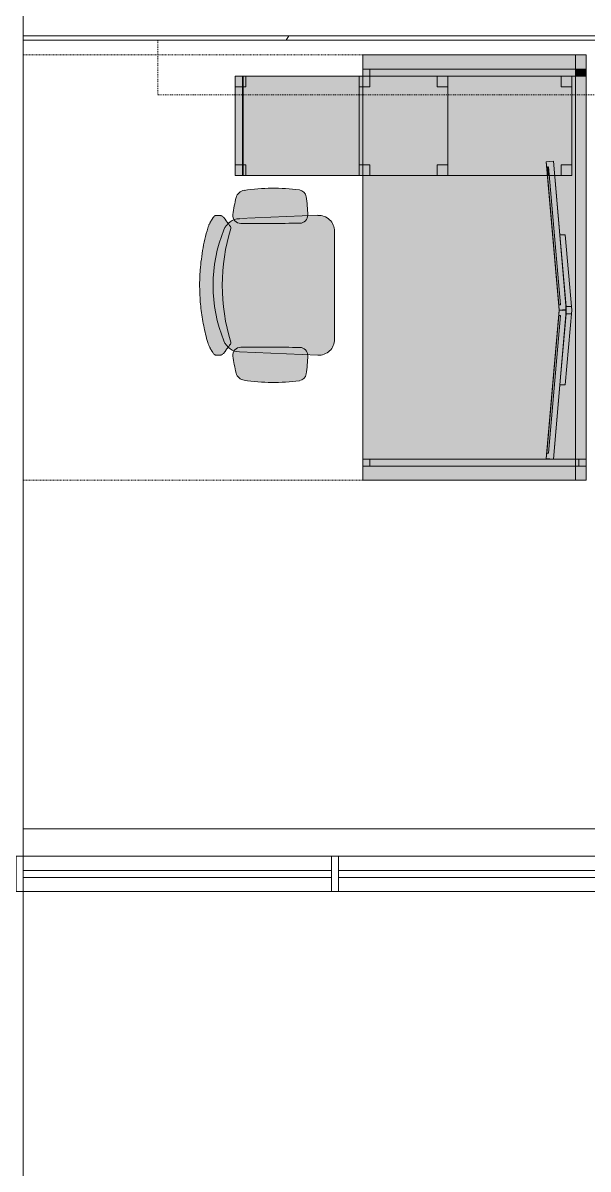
# Model space of a CAD drawing. Header units: inches. Extents: x 46946 to 48441, y 40324 to 42003.
# Drawn here: x 47475.8 to 47555.6, y 40410.5 to 40572.1 of the extents above; entities that cross this region are included whole.
import ezdxf

# ---------------------------------------------------------------- set-up
doc = ezdxf.new("R2010")
doc.units = ezdxf.units.IN
doc.header["$MEASUREMENT"] = 0
doc.linetypes.add('Dash', pattern=[0.125, 0.0625, -0.0625])
doc.linetypes.add('Dash 1_8_', pattern=[0.25, 0.125, -0.125])
for name, color, linetype, lineweight in [('8_ TYPICAL FLOOR PLAN__6th _ 10th__dwg _3_', 8, 'Continuous', 9), ('A-GLAZ-CURT', 52, 'Continuous', 9), ('A-GLAZ-CWMG', 51, 'Continuous', 9), ('A-WALL', 113, 'Continuous', 9), ('A-WALL-PATT', 111, 'Continuous', 13), ('I-FURN', 30, 'Continuous', 9), ('I-FURN-HDLN', 30, 'Dash', 9), ('I-WALL', 2, 'Continuous', 9), ('THIN', 7, 'Continuous', 9)]:
    doc.layers.add(name, color=color, linetype=linetype, lineweight=lineweight)

# ---------------------------------------------------------------- blocks, each defined once
blk = doc.blocks.new('8_ TYPICAL FLOOR PLAN__6th _ 10th__dwg _3_-696755-Level 06 - Furniture')
at = {"layer": 'THIN'}
blk.add_line((15617.85, -32277.09), (15439.3, -32277.09), dxfattribs=at)
blk = doc.blocks.new('System Panel - Glazed-935334-Level 06 - Furniture')
at = {"layer": 'A-GLAZ-CURT', "lineweight": 13}
for p, q in [((22.25, 0.5), (-22.25, 0.5)), ((-22.25, 0.5), (-22.25, -0.5)), ((22.25, -0.5), (22.25, 0.5)), ((-22.25, -0.5), (22.25, -0.5))]:
    blk.add_line(p, q, dxfattribs=at)
blk = doc.blocks.new('System Panel - Glazed-935335-Level 06 - Furniture')
at = {"layer": 'A-GLAZ-CURT', "lineweight": 13}
for p, q in [((21.75, 0.5), (-21.75, 0.5)), ((-21.75, 0.5), (-21.75, -0.5)), ((21.75, -0.5), (21.75, 0.5)), ((-21.75, -0.5), (21.75, -0.5))]:
    blk.add_line(p, q, dxfattribs=at)
blk = doc.blocks.new('Rectangular Mullion - Rectangular Mullion-V54-Level 06 - Furniture')
at = {"layer": 'A-GLAZ-CWMG', "lineweight": 20}
for p, q in [((-1, 2.5), (0, 2.5)), ((-1, -2.5), (-1, 2.5)), ((0, 2.5), (0, -2.5)), ((0, -2.5), (-1, -2.5))]:
    blk.add_line(p, q, dxfattribs=at)
blk = doc.blocks.new('Rectangular Mullion - Rectangular Mullion-935254-Level 06 - Furniture')
at = {"layer": 'A-GLAZ-CWMG', "lineweight": 20}
for p, q in [((-0.5, 2.5), (0.5, 2.5)), ((-0.5, -2.5), (-0.5, 2.5)), ((0.5, 2.5), (0.5, -2.5)), ((0.5, -2.5), (-0.5, -2.5))]:
    blk.add_line(p, q, dxfattribs=at)
blk = doc.blocks.new('Rectangular Mullion - Rectangular Mullion-V55-Level 06 - Furniture')
at = {"layer": 'A-GLAZ-CWMG'}
for p, q in [((47565.83, 40454.6), (47610.33, 40454.6)), ((47565.83, 40449.6), (47610.33, 40449.6))]:
    blk.add_line(p, q, dxfattribs=at)
blk = doc.blocks.new('Rectangular Mullion - Rectangular Mullion-935332-Level 06 - Furniture')
at = {"layer": 'A-GLAZ-CWMG'}
for p, q in [((47475.84, 40454.6), (47519.34, 40454.6)), ((47475.84, 40449.6), (47519.34, 40449.6))]:
    blk.add_line(p, q, dxfattribs=at)
blk = doc.blocks.new('ROUND 4 CONF TABLE - Lam 30Dia Single-Column Base-760477-Level 06 - Furniture')
at = {"layer": 'I-FURN', "linetype": 'Dash 1_8_'}
for p, q in [((-83.69, -61.06), (-83.69, -68.75)), ((-83.69, -68.75), (-54.75, -68.75)), ((-54.75, -68.75), (-24.75, -68.75)), ((-24.75, -68.75), (-23.25, -68.75)), ((-23.25, -68.75), (48.31, -68.75))]:
    blk.add_line(p, q, dxfattribs=at)
blk = doc.blocks.new('WORKSTATION_DESK - WORKSTATION_DESK-V112-Level 06 - Furniture')
at = {"layer": 'I-FURN', "transparency": 33554534}
h = blk.add_hatch(color=155, dxfattribs=at)
h.paths.add_polyline_path([(24, 12), (22, 12), (22, 10.5), (24, 10.5), (24, 11.5)])
h.paths.add_polyline_path([(0, 8.22), (-0.09, 9.16), (-0.5, 9.18), (-0.5, 9.93), (-10.61, 9.05), (-10.61, 8.29), (-19, 7.56), (-19, 6.81), (-0.77, 8.4), (-0.75, 8.15)])
h.paths.add_polyline_path([(21, 7.3), (21, 7.39), (10.55, 8.3), (10.55, 9.05), (0.5, 9.93), (0.5, 9.16), (0.08, 9.16), (0, 8.22), (0.75, 8.15), (0.77, 8.4), (20.19, 6.7), (20.17, 6.45), (20.92, 6.39), (20.93, 6.45)])
h.paths.add_polyline_path([(21, 10.5), (21, 12), (-33, 12), (-33, 10.5), (8.02, 10.5)])
h.paths.add_polyline_path([(0.09, 9.22), (-0.09, 9.22), (-0.08, 9.16), (0.08, 9.16)])
h.paths.add_polyline_path([(-34, 12), (-36, 12), (-36, 10.5), (-34, 10.5), (-34, 11.5)])
for points in [[(-33, 12), (-34, 12), (-34, 10.5), (-33, 10.5), (-33, 11.5)], [(-33, 10.5), (-34, 10.5), (-34, -19.5), (-33, -19.5), (-33, 10)], [(22, 9.22), (22, 10.5), (21, 10.5), (21, -19.5), (22, -19.5), (22, 6.39)], [(-19, 6.81), (-20.19, 6.7), (-20.17, 6.45), (-19, 6.56)], [(-19, -20), (-33, -20), (-33, -36), (-31.5, -36), (-31.5, -36.37), (-20.5, -36.37), (-20.5, -36), (-19, -36), (-19, -35.3)], [(6.37, -25.85), (6.33, -25.33), (6.18, -24.84), (5.9, -24.37), (5.56, -24.02), (5.13, -23.73), (4.64, -23.56), (4.12, -23.5), (-11.12, -23.5), (-11.64, -23.56), (-12.13, -23.73), (-12.56, -24.02), (-12.92, -24.39), (-13.18, -24.84), (-13.33, -25.33), (-13.37, -25.85), (-13.31, -27.28), (-13.01, -27.34), (-12.9, -27.38), (-12.7, -27.5), (-12.52, -27.68), (-12.38, -27.89), (-12.29, -28.13), (-12.26, -28.38), (-12.22, -36.73), (-12.26, -36.99), (-12.37, -37.27), (-12.65, -37.59), (-12.73, -37.66), (-12.5, -38.12), (-12.22, -38.49), (-11.78, -38.18), (-11.5, -38.12), (-8.28, -38.91), (-5.1, -39.29), (-1.86, -39.29), (1.48, -38.86), (4.58, -38.14), (4.78, -38.18), (5.27, -38.46), (5.66, -37.84), (5.71, -37.65), (5.5, -37.46), (5.35, -37.25), (5.25, -36.9), (5.22, -36.73), (5.26, -28.38), (5.29, -28.13), (5.38, -27.89), (5.52, -27.68), (5.7, -27.5), (6.01, -27.34), (6.31, -27.27), (6.34, -26.51)], [(-20.5, -37.39), (-20.5, -36.5), (-31.5, -36.5), (-31.5, -37.5), (-20.5, -37.5)], [(6.35, -40.21), (6.35, -39.63), (6.23, -39.32), (5.93, -39.01), (5.23, -38.5), (4.73, -38.9), (4.12, -39.18), (1.28, -40.08), (-1.9, -40.57), (-5.14, -40.56), (-8.39, -40.05), (-11.52, -39.01), (-11.92, -38.77), (-12.24, -38.51), (-13.24, -39.32), (-13.35, -39.63), (-13.34, -40.29), (-13.11, -40.58), (-12.47, -40.99), (-11.92, -41.26), (-11.5, -41.4), (-8.35, -42.12), (-5.1, -42.49), (-1.86, -42.49), (1.39, -42.12), (4.92, -41.26), (5.58, -40.92), (6.16, -40.55), (6.34, -40.29)]]:
    blk.add_hatch(color=155, dxfattribs=at).paths.add_polyline_path(points)
h = blk.add_hatch(color=155, dxfattribs=at)
h.paths.add_polyline_path([(22, 11.5), (22, 12), (21, 12), (21, 10.5), (22, 10.5)])
h.paths.add_polyline_path([(21.01, 7.39), (21, 7.39), (21, 7.3)])
h = blk.add_hatch(color=155, dxfattribs=at)
h.paths.add_polyline_path([(24, -19.5), (24, 10.5), (22, 10.5), (22, -19.5)])
h.paths.add_polyline_path([(21, 9.98), (21, 10.5), (-33, 10.5), (-33, 10), (-19, 9.98), (-19, 7.56), (-10.61, 8.29), (-10.61, 9.05), (0.09, 9.97), (10.55, 9.05), (10.55, 8.3), (21, 7.39), (21, 9.22)])
h.paths.add_polyline_path([(21, -19.5), (21, 7.3), (20.92, 6.39), (0, 8.22), (-19, 6.56), (-19, -19.5), (8.02, -19.5)])
h.paths.add_polyline_path([(0.08, 9.16), (-0.08, 9.16), (0, 8.22), (0.07, 9.05)])
h.paths.add_polyline_path([(-34, 10.5), (-36, 10.5), (-36, -19.5), (-34, -19.5), (-34, 10)])
h = blk.add_hatch(color=155, dxfattribs=at)
h.paths.add_polyline_path([(-19, -20), (-19, -19.5), (-20.5, -19.5), (-20.5, -20), (-19.54, -20)])
h.paths.add_polyline_path([(-19, 9.22), (-19, 10), (-20.5, 10), (-20.5, 8.5), (-19, 8.5)])
h.paths.add_polyline_path([(-31.5, -20), (-31.5, -19.5), (-33, -19.5), (-33, -20)])
h.paths.add_polyline_path([(-31.5, 8.5), (-31.5, 10), (-33, 10), (-33, 8.5)])
h = blk.add_hatch(color=155, dxfattribs=at)
h.paths.add_polyline_path([(-19, -7.5), (-19, 6.56), (-20.92, 6.39), (-21.01, 7.39), (-19, 7.56), (-19, 8.5), (-20.5, 8.5), (-20.5, 10), (-31.5, 10), (-31.5, 8.5), (-33, 8.5), (-33, -7.5), (-19.54, -7.5)])
h.paths.add_polyline_path([(-20.5, -19.5), (-31.5, -19.5), (-31.5, -20), (-20.5, -20)])
h = blk.add_hatch(color=155, dxfattribs=at)
h.paths.add_polyline_path([(20.19, 6.7), (0.77, 8.4), (0.75, 8.15), (20.17, 6.45)])
h.paths.add_polyline_path([(0.5, 9.21), (0.5, 9.93), (-0.09, 9.97), (-0.5, 9.93), (-0.5, 9.16), (-0.08, 9.16), (-0.09, 9.22), (0.09, 9.22), (0.09, 9.16), (0.5, 9.18)])
h.paths.add_polyline_path([(-0.75, 8.15), (-0.77, 8.4), (-19, 6.81), (-19, 6.56)])
h = blk.add_hatch(color=155, dxfattribs=at)
h.paths.add_polyline_path([(-19, 6.81), (-19, 7.56), (-21.01, 7.39), (-20.92, 6.39), (-20.17, 6.45), (-20.19, 6.7), (-19.54, 6.76)])
h.paths.add_polyline_path([(-19, -11.9), (-19, -9), (-20.5, -9), (-20.5, -7.5), (-31.5, -7.5), (-31.5, -9), (-33, -9), (-33, -18.5), (-31.5, -18.5), (-31.5, -19.5), (-20.5, -19.5), (-20.5, -18.5), (-19, -18.5)])
h = blk.add_hatch(color=155, dxfattribs=at)
h.paths.add_polyline_path([(-19, -9), (-19, -7.5), (-20.5, -7.5), (-20.5, -9), (-19.54, -9)])
h.paths.add_polyline_path([(-31.5, -9), (-31.5, -7.5), (-33, -7.5), (-33, -9), (-32.27, -9)])
h = blk.add_hatch(color=155, dxfattribs=at)
h.paths.add_polyline_path([(-19, -18.5), (-20.5, -18.5), (-20.5, -19.5), (-19, -19.5)])
h.paths.add_polyline_path([(-31.5, -18.5), (-33, -18.5), (-33, -19.5), (-31.5, -19.5)])
h = blk.add_hatch(color=155, dxfattribs=at)
h.paths.add_polyline_path([(10.17, -31.05), (9.93, -28.38), (9.87, -28.18), (9.73, -27.93), (9.53, -27.72), (9.28, -27.58), (9, -27.5), (7.5, -27.33), (6.31, -27.3), (5.84, -37.27), (5.81, -37.47), (5.73, -37.66), (5.95, -37.77), (6.21, -37.84), (6.49, -37.84), (8.02, -37.57), (8.88, -37.38), (9.17, -37.26), (9.44, -37.08), (9.71, -36.73), (9.8, -36.56), (9.89, -36.26), (10.15, -33.66), (10.16, -32.55)])
h.paths.add_polyline_path([(-12.73, -37.66), (-12.82, -37.4), (-12.91, -36.66), (-13.31, -27.28), (-13.41, -27.27), (-14.71, -27.34), (-16, -27.5), (-16.28, -27.58), (-16.53, -27.72), (-16.73, -27.93), (-16.87, -28.18), (-16.95, -28.46), (-17.17, -31.05), (-17.15, -33.66), (-16.85, -36.37), (-16.71, -36.73), (-16.6, -36.9), (-16.44, -37.08), (-16.17, -37.26), (-15.88, -37.38), (-14.69, -37.65), (-13.21, -37.84), (-12.81, -37.7), (-12.78, -37.68)])
h = blk.add_hatch(color=155, dxfattribs=at)
h.paths.add_polyline_path([(6.31, -27.28), (6.01, -27.34), (5.9, -27.38), (5.7, -27.5), (5.52, -27.68), (5.38, -27.89), (5.29, -28.13), (5.26, -28.38), (5.22, -36.73), (5.27, -37.02), (5.37, -37.27), (5.63, -37.57), (5.74, -37.65), (5.82, -37.4), (5.91, -36.66), (6.31, -27.29)])
h.paths.add_polyline_path([(5.22, -38.49), (4.78, -38.18), (4.5, -38.12), (1.28, -38.91), (-1.9, -39.29), (-5.12, -39.29), (-8.48, -38.86), (-11.58, -38.14), (-11.78, -38.18), (-12.11, -38.42), (-11.52, -38.9), (-11.49, -38.9), (-11.34, -39.11), (-8.28, -40.08), (-5.1, -40.57), (-1.86, -40.56), (1.39, -40.05), (4.34, -39.11), (4.52, -38.9), (4.52, -38.99), (5.13, -38.56)])
h.paths.add_polyline_path([(-12.22, -36.73), (-12.26, -28.38), (-12.29, -28.13), (-12.38, -27.89), (-12.52, -27.68), (-12.7, -27.5), (-13.01, -27.34), (-13.31, -27.28), (-12.84, -37.27), (-12.78, -37.53), (-12.71, -37.65), (-12.5, -37.46), (-12.35, -37.25), (-12.25, -36.9)])
h = blk.add_hatch(color=155, dxfattribs=at)
h.paths.add_polyline_path([(-19, -36.37), (-19, -36), (-20.5, -36), (-20.5, -36.37), (-19.54, -36.37)])
h.paths.add_polyline_path([(-31.5, -36.37), (-31.5, -36), (-33, -36), (-33, -36.37), (-32.63, -36.37)])
h = blk.add_hatch(color=155, dxfattribs=at)
h.paths.add_polyline_path([(-19, -36.37), (-20.5, -36.37), (-20.5, -36.5), (-19, -36.5)])
h.paths.add_polyline_path([(-31.5, -36.5), (-31.5, -36.37), (-33, -36.37), (-33, -36.5), (-32.5, -36.5)])
h = blk.add_hatch(color=155, dxfattribs=at)
h.paths.add_polyline_path([(-19, -37.5), (-19, -36.5), (-20.5, -36.5), (-20.5, -37.5), (-19.54, -37.5)])
h.paths.add_polyline_path([(-31.5, -36.61), (-31.5, -36.5), (-33, -36.5), (-33, -37.5), (-31.5, -37.5)])
h = blk.add_hatch(color=155, dxfattribs=at)
h.paths.add_polyline_path([(5.23, -38.5), (5.22, -38.49), (4.52, -38.99), (4.49, -38.9), (4.34, -39.11), (4.92, -38.77), (5.13, -38.58)])
h.paths.add_polyline_path([(-11.34, -39.11), (-11.52, -38.91), (-11.52, -38.95), (-12.13, -38.42), (-12.23, -38.5), (-11.73, -38.9), (-11.5, -39.03)])
at = {"layer": 'I-FURN'}
for p, q in [((24, 12), (-36, 12)), ((-36, 12), (-36, 10.5)), ((-36, 10.5), (-36, 12)), ((-36, 12), (24, 12)), ((24, 12), (-36, 12)), ((-36, 12), (-36, 10.5)), ((-36, 10.5), (-36, 12)), ((-36, 12), (24, 12)), ((-34, 12), (-34, 11)), ((-34, 10.5), (-34, 12)), ((-34, 12), (-33, 12)), ((-33, 12), (-34, 12)), ((-33, 12), (-33, 10.5)), ((-33, 11), (-33, 12)), ((21, 12), (21, 11)), ((21, 10.5), (21, 12)), ((21, 12), (22, 12)), ((22, 12), (21, 12)), ((22, 12), (22, 10.5)), ((22, 11), (22, 12)), ((24, 10.5), (24, 12)), ((24, 12), (24, 10.5)), ((24, 10.5), (24, 12)), ((24, 12), (24, 10.5)), ((-36, 10.5), (24, 10.5)), ((24, 10.5), (-36, 10.5)), ((-36, 10.5), (-36, -19.5)), ((-36, -19.5), (-36, 10.5)), ((-34, 11), (-34, 10.5)), ((-33, 11), (-34, 11)), ((-33, 11), (-34, 11)), ((-34, 10.5), (-34, -18.5)), ((-34, -19.5), (-34, 10.5)), ((-33, 10.5), (-33, 11)), ((-33, 10.5), (-33, -19.5)), ((-33, -18.5), (-33, 10.5)), ((-31.5, 10), (-33, 10)), ((-33, 10), (-33, 8.5)), ((-33, 8.5), (-33, 10)), ((-33, 10), (-31.5, 10)), ((-19, 10), (-33, 10)), ((-33, 10), (-33, -19.5)), ((-33, -7.5), (-33, 10)), ((-33, 10), (-19, 10)), ((-31.5, 8.5), (-31.5, 10)), ((-31.5, 10), (-31.5, 8.5)), ((-19, 10), (-20.5, 10)), ((-20.5, 10), (-20.5, 8.5)), ((-20.5, 8.5), (-20.5, 10)), ((-20.5, 10), (-19, 10)), ((-19, 8.5), (-19, 10)), ((-19, 10), (-19, 8.5)), ((-19, 7.56), (-19, 10)), ((-19, 10), (-19, 7.56)), ((0, 9.98), (-10.61, 9.05)), ((-10.61, 9.05), (0, 9.98)), ((0, 9.98), (-0.5, 9.93)), ((-0.5, 9.93), (0, 9.98)), ((-0.5, 9.93), (-0.5, 9.21)), ((-0.5, 9.21), (-0.5, 9.93)), ((0.5, 9.93), (0, 9.98)), ((0, 9.98), (0.5, 9.93)), ((10.55, 9.05), (0, 9.98)), ((0, 9.98), (10.55, 9.05)), ((0.5, 9.21), (0.5, 9.93)), ((0.5, 9.93), (0.5, 9.21)), ((21, 11), (21, 10.5)), ((22, 11), (21, 11)), ((22, 11), (21, 11)), ((21, 10.5), (21, 7.39)), ((21, 7.39), (21, 10.5)), ((22, 10.5), (22, 11)), ((22, 10.5), (22, -19.5)), ((22, -18.5), (22, 10.5)), ((24, -19.5), (24, 10.5)), ((24, 10.5), (24, -19.5)), ((-33, 8.5), (-31.5, 8.5)), ((-31.5, 8.5), (-33, 8.5)), ((-0.09, 9.22), (-21.01, 7.39)), ((-21.01, 7.39), (-10.61, 8.29)), ((-20.92, 6.39), (0, 8.22)), ((-20.5, 8.5), (-19, 8.5)), ((-19, 8.5), (-20.5, 8.5)), ((-20.19, 6.7), (-0.77, 8.4)), ((-0.77, 8.4), (-20.19, 6.7)), ((-0.75, 8.15), (-20.17, 6.45)), ((-20.17, 6.45), (-0.75, 8.15)), ((-0.75, 8.15), (-20.17, 6.45)), ((-10.61, 8.29), (-0.09, 9.22)), ((-0.09, 9.22), (-10.61, 8.29)), ((-10.61, 8.29), (-0.5, 9.18)), ((-10.61, 9.05), (-10.61, 8.29)), ((-10.61, 8.29), (-10.61, 9.05)), ((-0.75, 8.15), (-0.77, 8.4)), ((-0.75, 8.15), (-0.77, 8.4)), ((0, 8.22), (-0.75, 8.15)), ((-0.5, 9.16), (-0.08, 9.16)), ((-0.08, 9.16), (-0.5, 9.16)), ((-0.49, 9.18), (-0.09, 9.22)), ((0, 8.22), (-0.09, 9.22)), ((-0.09, 9.22), (-0.08, 9.16)), ((-0.09, 9.22), (0.09, 9.22)), ((0.09, 9.22), (-0.09, 9.22)), ((-0.08, 9.16), (0, 8.22)), ((-0.08, 9.16), (0.08, 9.16)), ((0.08, 9.16), (-0.08, 9.16)), ((0.09, 9.22), (0, 8.22)), ((0, 8.22), (0.08, 9.16)), ((0, 8.22), (20.92, 6.39)), ((0.75, 8.15), (0, 8.22)), ((0.08, 9.16), (0.09, 9.22)), ((0.08, 9.16), (0.5, 9.16)), ((0.5, 9.16), (0.08, 9.16)), ((21.01, 7.39), (0.09, 9.22)), ((0.09, 9.22), (0.49, 9.18)), ((0.09, 9.22), (10.55, 8.3)), ((10.55, 8.3), (0.09, 9.22)), ((0.5, 9.18), (10.55, 8.3)), ((0.77, 8.4), (0.75, 8.15)), ((0.75, 8.15), (0.77, 8.4)), ((20.17, 6.45), (0.75, 8.15)), ((0.75, 8.15), (20.17, 6.45)), ((20.17, 6.45), (0.75, 8.15)), ((0.77, 8.4), (20.19, 6.7)), ((20.19, 6.7), (0.77, 8.4)), ((10.55, 8.3), (10.55, 9.05)), ((10.55, 9.05), (10.55, 8.3)), ((10.55, 8.3), (21.01, 7.39)), ((-21.01, 7.39), (-20.92, 6.39)), ((-20.92, 6.39), (-21.01, 7.39)), ((-20.19, 6.7), (-20.17, 6.45)), ((-20.17, 6.45), (-20.19, 6.7)), ((-19, 6.81), (-19, 7.56)), ((-19, 7.56), (-19, 6.81)), ((-19, 6.56), (-19, 6.81)), ((-19, 6.81), (-19, 6.56)), ((-19, -19.5), (-19, 6.56)), ((-19, 6.56), (-19, -7.5)), ((20.17, 6.45), (20.19, 6.7)), ((20.17, 6.45), (20.19, 6.7)), ((20.92, 6.39), (21.01, 7.39)), ((21.01, 7.39), (20.92, 6.39)), ((21, 7.39), (21, 7.3)), ((21, 7.3), (21, 7.39)), ((21, 7.3), (21, -18.5)), ((21, -19.5), (21, 7.3)), ((-20.17, 6.45), (-20.92, 6.39)), ((20.92, 6.39), (20.17, 6.45)), ((-33, -19.5), (-33, -7.5)), ((-31.5, -7.5), (-33, -7.5)), ((-33, -7.5), (-33, -9)), ((-33, -9), (-33, -7.5)), ((-33, -7.5), (-31.5, -7.5)), ((-33, -7.5), (-33, -19.5)), ((-19, -7.5), (-33, -7.5)), ((-33, -19.5), (-33, -7.5)), ((-33, -7.5), (-19, -7.5)), ((-31.5, -9), (-31.5, -7.5)), ((-31.5, -7.5), (-31.5, -9)), ((-19, -7.5), (-20.5, -7.5)), ((-20.5, -7.5), (-20.5, -9)), ((-20.5, -9), (-20.5, -7.5)), ((-20.5, -7.5), (-19, -7.5)), ((-19, -7.5), (-19, -19.5)), ((-19, -9), (-19, -7.5)), ((-19, -7.5), (-19, -9)), ((-19, -19.5), (-19, -7.5)), ((-19, -7.5), (-19, -19.5)), ((-33, -9), (-31.5, -9)), ((-31.5, -9), (-33, -9)), ((-20.5, -9), (-19, -9)), ((-19, -9), (-20.5, -9)), ((-34, -18.5), (-34, -19.5)), ((-33, -18.5), (-34, -18.5)), ((-33, -18.5), (-34, -18.5)), ((-31.5, -18.5), (-33, -18.5)), ((-33, -18.5), (-33, -19.5)), ((-33, -19.5), (-33, -18.5)), ((-33, -18.5), (-31.5, -18.5)), ((-33, -19.5), (-33, -18.5)), ((-31.5, -19.5), (-31.5, -18.5)), ((-31.5, -18.5), (-31.5, -19.5)), ((-19, -18.5), (-20.5, -18.5)), ((-20.5, -18.5), (-20.5, -19.5)), ((-20.5, -19.5), (-20.5, -18.5)), ((-20.5, -18.5), (-19, -18.5)), ((-19, -19.5), (-19, -18.5)), ((-19, -18.5), (-19, -19.5)), ((21, -18.5), (21, -19.5)), ((22, -18.5), (21, -18.5)), ((22, -18.5), (21, -18.5)), ((22, -19.5), (22, -18.5)), ((-36, -19.5), (24, -19.5)), ((24, -19.5), (-36, -19.5)), ((-33, -19.5), (-34, -19.5)), ((-33, -19.5), (-34, -19.5)), ((-33, -19.5), (-33, -20)), ((-33, -20), (-33, -19.5)), ((-33, -19.5), (-33, -20)), ((-33, -20), (-33, -19.5)), ((-33, -19.5), (-33, -36.37)), ((-33, -20), (-33, -19.5)), ((-33, -20), (-31.5, -20)), ((-31.5, -20), (-33, -20)), ((-33, -20), (-19, -20)), ((-19, -20), (-33, -20)), ((-33, -36.37), (-33, -20)), ((-31.5, -20), (-31.5, -19.5)), ((-31.5, -19.5), (-31.5, -20)), ((-20.5, -19.5), (-20.5, -20)), ((-20.5, -20), (-20.5, -19.5)), ((-20.5, -20), (-19, -20)), ((-19, -20), (-20.5, -20)), ((-19, -20), (-19, -19.5)), ((-19, -19.5), (-19, -20)), ((-19, -20), (-19, -19.5)), ((-19, -19.5), (-19, -20)), ((-19, -36.37), (-19, -19.5)), ((-19, -19.5), (-19, -20)), ((-19, -20), (-19, -36.37)), ((22, -19.5), (21, -19.5)), ((22, -19.5), (21, -19.5)), ((-11.12, -23.5), (4.12, -23.5)), ((-12.9, -36.9), (-13.37, -25.85)), ((6.37, -25.85), (5.9, -36.9)), ((-31.5, -36), (-33, -36)), ((-33, -36), (-33, -36.37)), ((-33, -36.37), (-33, -36)), ((-33, -36), (-31.5, -36)), ((-33, -36.37), (-33, -36.5)), ((-33, -36.5), (-33, -36.37)), ((-33, -36.37), (-19, -36.37)), ((-19, -36.37), (-33, -36.37)), ((-33, -36.5), (-33, -37.5)), ((-33, -37.5), (-33, -36.5)), ((-19, -36.5), (-33, -36.5)), ((-33, -36.5), (-33, -37.5)), ((-33, -37.5), (-33, -36.5)), ((-33, -36.5), (-19, -36.5)), ((-33, -36.5), (-33, -37.5)), ((-33, -37.5), (-33, -36.5)), ((-19, -36.5), (-33, -36.5)), ((-33, -36.5), (-19, -36.5)), ((-31.5, -36.37), (-31.5, -36)), ((-31.5, -36), (-31.5, -36.37)), ((-31.5, -36.5), (-31.5, -36.37)), ((-31.5, -36.37), (-31.5, -36.5)), ((-31.5, -37.5), (-31.5, -36.5)), ((-31.5, -36.5), (-31.5, -37.5)), ((-19, -36), (-20.5, -36)), ((-20.5, -36), (-20.5, -36.37)), ((-20.5, -36.37), (-20.5, -36)), ((-20.5, -36), (-19, -36)), ((-20.5, -36.37), (-20.5, -36.5)), ((-20.5, -36.5), (-20.5, -36.37)), ((-20.5, -36.5), (-20.5, -37.5)), ((-20.5, -37.5), (-20.5, -36.5)), ((-19, -36.37), (-19, -36)), ((-19, -36), (-19, -36.37)), ((-19, -36.5), (-19, -36.37)), ((-19, -36.37), (-19, -36.5)), ((-19, -37.5), (-19, -36.5)), ((-19, -36.5), (-19, -37.5)), ((-19, -37.5), (-19, -36.5)), ((-19, -36.5), (-19, -37.5)), ((-19, -36.5), (-19, -37.5)), ((-19, -37.5), (-19, -36.5)), ((-33, -37.5), (-31.5, -37.5)), ((-31.5, -37.5), (-33, -37.5)), ((-33, -37.5), (-19, -37.5)), ((-19, -37.5), (-33, -37.5)), ((-33, -37.5), (-19, -37.5)), ((-19, -37.5), (-33, -37.5)), ((-20.5, -37.5), (-19, -37.5)), ((-19, -37.5), (-20.5, -37.5)), ((-13.35, -40.21), (-13.35, -39.63)), ((6.35, -39.63), (6.35, -40.21))]:
    blk.add_line(p, q, dxfattribs=at)
for centre, radius, start, end in [((-11.12, -25.75), 2.25, 90, 182.442), ((4.12, -25.75), 2.25, 357.558, 90), ((-12.96, -47.39), 20.13, 91.2835, 98.6969), ((-13.38, -28.4), 1.13, 0.7129, 91.2835), ((6.38, -28.4), 1.12, 88.7165, 179.2871), ((5.96, -47.39), 20.13, 81.3031, 88.7165), ((10.16, -32.15), 27.36, 172.2456, 188.6324), ((-15.83, -28.61), 1.13, 98.6969, 172.2456), ((-519.18, -34.69), 506.96, 359.7698, 0.7129), ((512.18, -34.69), 506.96, 179.2871, 180.2302), ((8.83, -28.61), 1.12, 7.7544, 81.3031), ((-17.16, -32.15), 27.36, 351.3676, 7.7544), ((-15.53, -36.05), 1.38, 188.6324, 255.2647), ((-13.35, -36.72), 1.13, 263.0262, 359.7698), ((-10.4, -36.8), 2.5, 182.442, 248.0907), ((3.4, -36.8), 2.5, 291.9093, 357.558), ((6.35, -36.72), 1.12, 180.2302, 276.9738), ((8.53, -36.05), 1.38, 284.7353, 351.3676), ((-11.3, -19.98), 17.99, 255.2647, 263.0262), ((-7.87, -44.21), 7.18, 122.9626, 129.7914), ((-11.57, -38.5), 0.385, 79.2553, 122.9626), ((-3.5, -12.34), 27, 252.7647, 287.2353), ((4.57, -38.5), 0.385, 57.0374, 100.7446), ((0.87, -44.21), 7.18, 50.2086, 57.0374), ((4.3, -19.98), 17.99, 276.9738, 284.7353), ((-3.5, -19.63), 21, 248.0907, 291.9093)]:
    blk.add_arc(centre, radius, start, end, dxfattribs=at)
for points in [[(-12.7, -38.86), (-12.66, -38.83), (-12.58, -38.78), (-12.51, -38.72), (-12.47, -38.69)], [(5.47, -38.69), (5.51, -38.72), (5.58, -38.78), (5.66, -38.83), (5.7, -38.86)], [(-13.35, -39.63), (-13.35, -39.58), (-13.33, -39.48), (-13.24, -39.32), (-13.11, -39.17), (-12.94, -39.01), (-12.79, -38.91), (-12.7, -38.86)], [(-13.27, -40.45), (-13.28, -40.43), (-13.31, -40.37), (-13.34, -40.29), (-13.35, -40.24), (-13.35, -40.21)], [(5.7, -38.86), (5.79, -38.91), (5.94, -39.01), (6.11, -39.17), (6.24, -39.32), (6.33, -39.48), (6.35, -39.58), (6.35, -39.63)], [(6.35, -40.21), (6.35, -40.24), (6.34, -40.29), (6.31, -40.37), (6.28, -40.43), (6.27, -40.45)], [(-13.16, -40.55), (-13.17, -40.54), (-13.2, -40.52), (-13.23, -40.49), (-13.25, -40.47), (-13.26, -40.46), (-13.27, -40.45)], [(6.27, -40.45), (6.26, -40.46), (6.25, -40.47), (6.23, -40.49), (6.2, -40.52), (6.17, -40.54), (6.16, -40.55)]]:
    blk.add_open_spline(points, degree=3, dxfattribs=at)
for points, knots in [([(-11.58, -41.38), (-11.7, -41.34), (-11.87, -41.28), (-12.09, -41.19), (-12.25, -41.11), (-12.4, -41.03), (-12.54, -40.95), (-12.67, -40.87), (-12.77, -40.81), (-12.85, -40.76), (-12.92, -40.71), (-13.04, -40.63), (-13.12, -40.58), (-13.16, -40.55)], [-1, -1, -1, -1, -0.833333, -0.75, -0.666667, -0.583333, -0.5, -0.416667, -0.333333, -0.291667, -0.25, -0.166667, 0, 0, 0, 0]), ([(4.58, -41.38), (3.79, -41.61), (2.59, -41.9), (0.99, -42.19), (-0.23, -42.36), (-1.46, -42.47), (-2.68, -42.53), (-3.91, -42.54), (-5, -42.5), (-5.95, -42.43), (-7.04, -42.32), (-8.39, -42.13), (-9.99, -41.81), (-11.05, -41.53), (-11.58, -41.38)], [-1, -1, -1, -1, -0.85, -0.775, -0.7, -0.625, -0.55, -0.475, -0.4, -0.35, -0.3, -0.2, -0.1, 0, 0, 0, 0]), ([(6.16, -40.55), (6.12, -40.58), (6.04, -40.63), (5.92, -40.71), (5.85, -40.76), (5.77, -40.81), (5.67, -40.87), (5.54, -40.95), (5.4, -41.03), (5.25, -41.11), (5.09, -41.19), (4.87, -41.28), (4.7, -41.34), (4.58, -41.38)], [-1, -1, -1, -1, -0.833333, -0.75, -0.708333, -0.666667, -0.583333, -0.5, -0.416667, -0.333333, -0.25, -0.166667, 0, 0, 0, 0])]:
    blk.add_open_spline(points, degree=3, knots=knots, dxfattribs=at)
at = {"layer": 'I-FURN-HDLN'}
for p, q in [((-36, -19.5), (-36, -67.42)), ((24, -67.42), (24, -19.5))]:
    blk.add_line(p, q, dxfattribs=at)

msp = doc.modelspace()

# ---------------------------------------------------------------- hatches: boundary and pattern name
at = {"layer": 'A-WALL-PATT', "lineweight": 9}
h = msp.add_hatch(dxfattribs=at)
h.set_pattern_fill('FP_1', color=256, style=0, pattern_type=2)
h.set_pattern_definition([(0, (0, 0), (30.72, 7.68), [1.267, -21.773, 1.267, -21.773, -122.88]), (0, (0, 0), (30.72, 7.68), [-46.08, 1.267, -44.813, 1.267, -21.773, -53.76]), (0, (0, 0), (30.72, 7.68), [-115.2, 1.267, -14.093, 1.267, -37.133]), (120, (11.52, 3.84), (-22.0110751, 22.7643004), [1.267, -21.773, 1.267, -21.773, -122.88]), (120, (11.52, 3.84), (-22.0110751, 22.7643004), [-46.08, 1.267, -44.813, 1.267, -21.773, -53.76]), (120, (11.52, 3.84), (-22.0110751, 22.7643004), [-115.2, 1.267, -14.093, 1.267, -37.133]), (240, (15.36, 19.2), (-8.7089249, -30.4443004), [1.267, -21.773, 1.267, -21.773, -122.88]), (240, (15.36, 19.2), (-8.7089249, -30.4443004), [-46.08, 1.267, -44.813, 1.267, -21.773, -53.76]), (240, (15.36, 19.2), (-8.7089249, -30.4443004), [-115.2, 1.267, -14.093, 1.267, -37.133])])
h.paths.add_polyline_path([(47654.38, 40569.66), (47654.38, 40570.29), (47475.84, 40570.29), (47475.84, 40569.66), (47601.55, 40569.66)])

# ---------------------------------------------------------------- linework, layer by layer
at = {"layer": 'A-WALL', "lineweight": 13}
for p, q in [((47475.84, 40357.1), (47475.84, 40696.26)), ((47475.84, 40570.29), (47655.01, 40570.29))]:
    msp.add_line(p, q, dxfattribs=at)
at = {"layer": 'I-WALL', "lineweight": 13}
msp.add_line((47475.84, 40569.66), (47654.38, 40569.66), dxfattribs=at)

# ---------------------------------------------------------------- block references
at = {"layer": '8_ TYPICAL FLOOR PLAN__6th _ 10th__dwg _3_', "color": 7}
msp.add_blockref('8_ TYPICAL FLOOR PLAN__6th _ 10th__dwg _3_-696755-Level 06 - Furniture', (32036.54, 72735.54), dxfattribs=at)
at = {"layer": 'A-GLAZ-CURT', "rotation": 180}
for name, p in [('System Panel - Glazed-935335-Level 06 - Furniture', (47497.59, 40452.1)), ('System Panel - Glazed-935334-Level 06 - Furniture', (47542.58, 40452.1))]:
    msp.add_blockref(name, p, dxfattribs=at)
at = {"layer": 'A-GLAZ-CWMG', "extrusion": (0, 0, -1)}
for name, p in [('Rectangular Mullion - Rectangular Mullion-V54-Level 06 - Furniture', (-47474.84, 40452.1)), ('Rectangular Mullion - Rectangular Mullion-935254-Level 06 - Furniture', (-47519.84, 40452.1))]:
    msp.add_blockref(name, p, dxfattribs=at)
at = {"layer": 'A-GLAZ-CWMG'}
for name, p in [('Rectangular Mullion - Rectangular Mullion-935332-Level 06 - Furniture', (0, 0)), ('Rectangular Mullion - Rectangular Mullion-V55-Level 06 - Furniture', (-45.5, 0))]:
    msp.add_blockref(name, p, dxfattribs=at)
at = {"layer": 'I-FURN'}
msp.add_blockref('ROUND 4 CONF TABLE - Lam 30Dia Single-Column Base-760477-Level 06 - Furniture', (47578.51, 40630.73), dxfattribs=at)
at = {"layer": 'I-FURN', "rotation": 270.0000000000052}
msp.add_blockref('WORKSTATION_DESK - WORKSTATION_DESK-V112-Level 06 - Furniture', (47543.26, 40531.6), dxfattribs=at)

doc.saveas('drawing.dxf')
